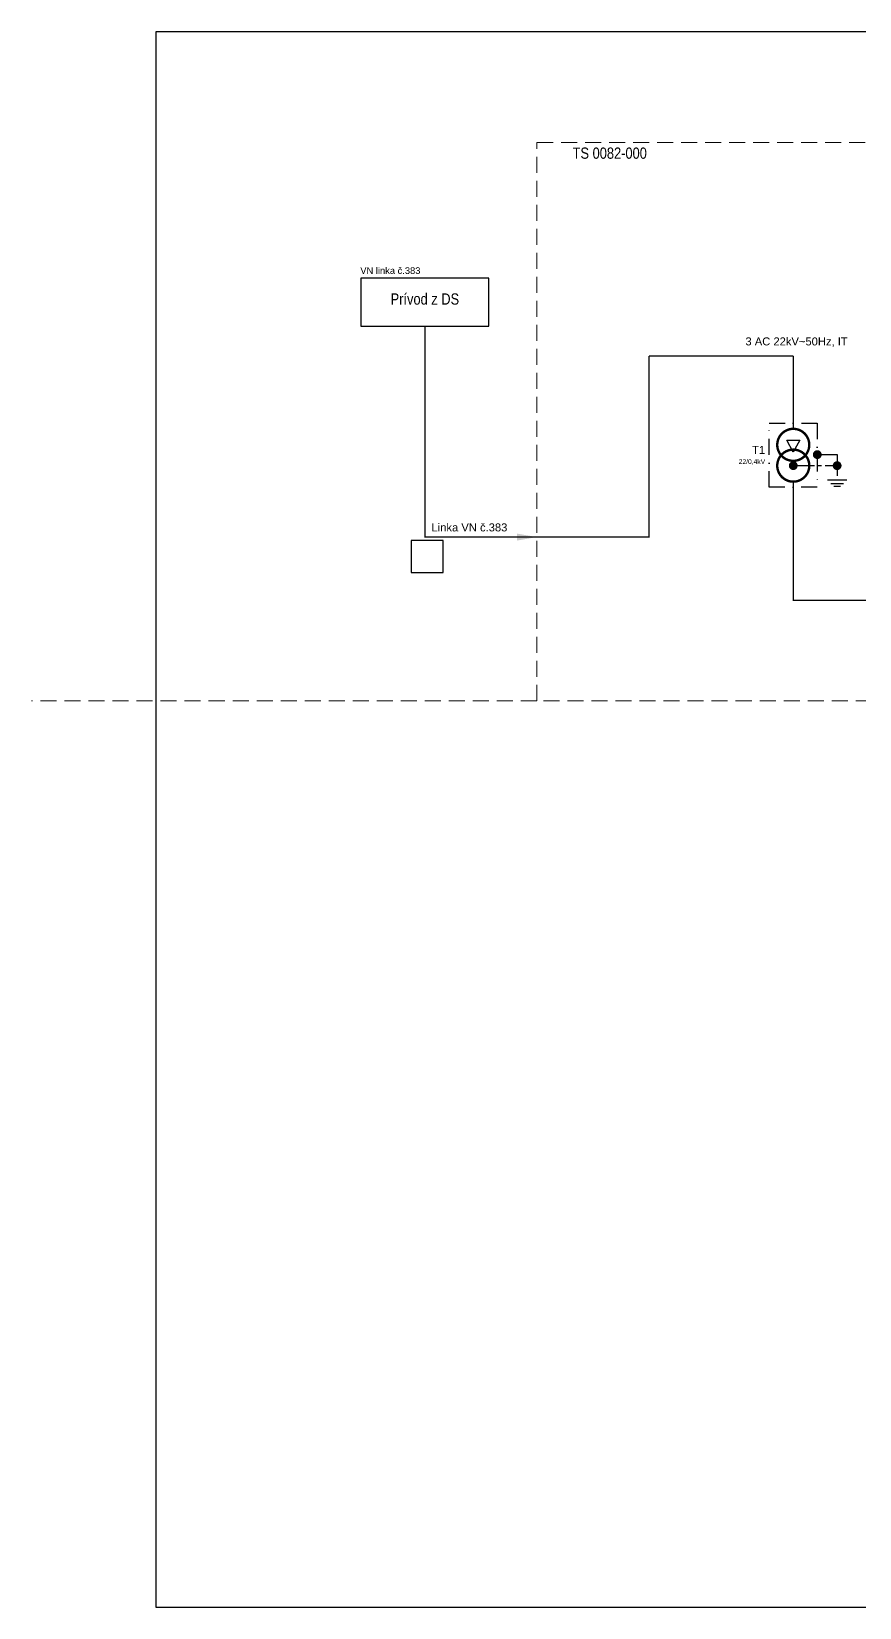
# Model space of a CAD drawing. Header units: millimetres. Extents: x -612 to 6794, y -5043 to 2163.
# Drawn here: x 1724 to 1982.5, y -195.7 to 296.6 of the extents above; entities that cross this region are included whole.
import ezdxf
from ezdxf.enums import TextEntityAlignment as Align

# ---------------------------------------------------------------- set-up
doc = ezdxf.new("R2010")
doc.units = ezdxf.units.MM
doc.header["$MEASUREMENT"] = 0
for name, pattern in [('EPL_DASHLONGDOT', [1, 0.66, -0.12, 0.1, -0.12]), ('ČERCHOVANÁ', [1, 0.5, -0.25, 0, -0.25]), ('ČÁRKOVANÁ', [0.75, 0.5, -0.25])]:
    doc.linetypes.add(name, pattern=pattern)
doc.layers.get('Defpoints').update_dxf_attribs({"color": 250})
doc.layers.add('22kV', color=34, linetype='Continuous')
doc.layers.add('400V', color=7, linetype='Continuous')
doc.layers.add('EPLAN100', color=7, linetype='Continuous', lineweight=50)
doc.layers.add('Prístroj', color=7, linetype='Continuous', lineweight=13)
doc.styles.get("Standard").update_dxf_attribs({"font": 'arial.ttf'})
doc.styles.add('styl2', font='ARIALN.TTF', dxfattribs={"width": 0.85})

msp = doc.modelspace()

# ---------------------------------------------------------------- linework, layer by layer
for points in [[(1762.94, 296.6), (2972.08, 296.6), (2972.08, -195.72), (1762.94, -195.72)], [(1826.8, 204.51), (1866.8, 204.51), (1866.8, 219.51), (1826.8, 219.51)]]:
    msp.add_lwpolyline(points, close=True)
at = {"layer": '22kV', "ltscale": 10}
for p, q in [((1959.75, 168.93), (1963.84, 168.93)), ((1961.8, 165.16), (1959.75, 168.93)), ((1963.84, 168.93), (1961.8, 165.16))]:
    msp.add_line(p, q, dxfattribs=at)
at = {"layer": '22kV', "const_width": 0.4, "flags": 128}
for points in [[(1846.8, 204.51), (1846.8, 188.67)], [(1916.8, 195.26), (1916.8, 138.67), (1875.55, 138.67)], [(1961.8, 195.26), (1916.8, 195.26)], [(1961.8, 172.48), (1961.8, 195.26)], [(1881.8, 138.67), (1846.8, 138.67), (1846.8, 188.67)]]:
    msp.add_lwpolyline(points, dxfattribs=at)
at = {"layer": '22kV', "color": 0, "linetype": 'ČERCHOVANÁ', "ltscale": 10}
msp.add_lwpolyline([(1954.3, 174.23), (1969.3, 174.23), (1969.3, 154.23), (1954.3, 154.23)], close=True, dxfattribs=at)
at = {"layer": '22kV', "const_width": 0.75, "flags": 128}
msp.add_lwpolyline([(1956.8, 167.48, 1), (1966.8, 167.48, 1), (1956.8, 167.48, -1)], format="xyb", dxfattribs=at)
at = {"layer": '22kV', "color": 0}
msp.add_solid([(1875.55, 137.57), (1881.8, 138.67), (1875.55, 139.76), (1881.8, 138.67)], dxfattribs=at)
at = {"layer": '400V', "color": 94, "true_color": 0x00a800}
for p, q in [((1978.5, 156.43), (1972.5, 156.43)), ((1973.5, 155.43), (1977.5, 155.43)), ((1976.5, 154.43), (1974.5, 154.43))]:
    msp.add_line(p, q, dxfattribs=at)
at = {"layer": '400V', "const_width": 0.75, "flags": 128}
msp.add_lwpolyline([(1956.8, 160.98, 1), (1966.8, 160.98, 1), (1956.8, 160.98, -1)], format="xyb", dxfattribs=at)
at = {"layer": '400V', "color": 94, "true_color": 0x00a800, "const_width": 1.29}
for points in [[(1970.03, 164.43, 1), (1968.57, 164.43, 1), (1970.03, 164.43, 0.272597)], [(1962.53, 160.98, 1), (1961.07, 160.98, 1), (1962.53, 160.98, 0.272597)], [(1976.23, 160.98, 1), (1974.77, 160.98, 1), (1976.23, 160.98, 0.272597)]]:
    msp.add_lwpolyline(points, format="xyb", dxfattribs=at)
at = {"layer": '400V', "const_width": 0.4, "flags": 128}
for points in [[(1961.8, 155.98), (1961.8, 118.95), (1971.48, 118.95)], [(1971.48, 118.95), (2028.78, 118.95), (2028.78, 118.95)]]:
    msp.add_lwpolyline(points, dxfattribs=at)
at = {"layer": 'Defpoints'}
msp.add_lwpolyline([(1842.48, 127.57), (1852.48, 127.57), (1852.48, 137.57), (1842.48, 137.57)], close=True, dxfattribs=at)
at = {"layer": 'EPLAN100', "color": 94, "linetype": 'EPL_DASHLONGDOT', "lineweight": 30, "ltscale": 10, "true_color": 0x00a800}
for points in [[(1969.3, 164.43), (1975.5, 164.43), (1975.5, 156.43)], [(1961.8, 160.98), (1975.5, 160.98)]]:
    msp.add_lwpolyline(points, dxfattribs=at)
at = {"layer": 'Prístroj', "color": 253, "linetype": 'ČÁRKOVANÁ', "ltscale": 10}
for points in [[(2053.82, 87.48), (1881.8, 87.48), (1881.8, 261.95), (2225.35, 261.95), (2225.35, 108.95), (2114.32, 108.95), (2114.32, 108.95)], [(1881.8, 87.48), (1724.01, 87.48)]]:
    msp.add_lwpolyline(points, dxfattribs=at)

# ---------------------------------------------------------------- texts
at = {"layer": '22kV', "color": 0, "style": 'styl2'}
msp.add_text('TS 0082-000', height=3.5, dxfattribs=at).set_placement((1892.92, 258.61), align=Align.MIDDLE_LEFT)
at = {"layer": '22kV', "color": 0, "linetype": 'Continuous', "char_height": 2.5}
for s, insert, width, attachment_point in [('{\\H0.83333x;VN linka č.383}', (1836.03, 221.9), 19.4491, 5), ('Linka VN č.383', (1872.55, 141.67), 41.8283, 6)]:
    msp.add_mtext(s, dxfattribs=dict(at, insert=insert, width=width, attachment_point=attachment_point))
at = {"layer": '22kV', "linetype": 'Continuous', "insert": (1953.04, 164.19), "char_height": 2, "width": 12.3335, "attachment_point": 6}
msp.add_mtext('{\\H1.25x;T1\\H0.8x;\\C230;\\P\\pxqr;\\H0.75x;\\C0;22/0,4kV}', dxfattribs=at)
at = {"layer": '400V', "style": 'styl2'}
msp.add_text('Prívod z DS', height=3.5, dxfattribs=at).set_placement((1846.8, 213.04), align=Align.MIDDLE_CENTER)
at = {"layer": '400V', "color": 251, "lineweight": 13}
msp.add_text('3 AC 22kV~50Hz, IT', height=2.5, dxfattribs=at).set_placement((1978.8, 199.79), align=Align.MIDDLE_RIGHT)

doc.saveas('drawing.dxf')
